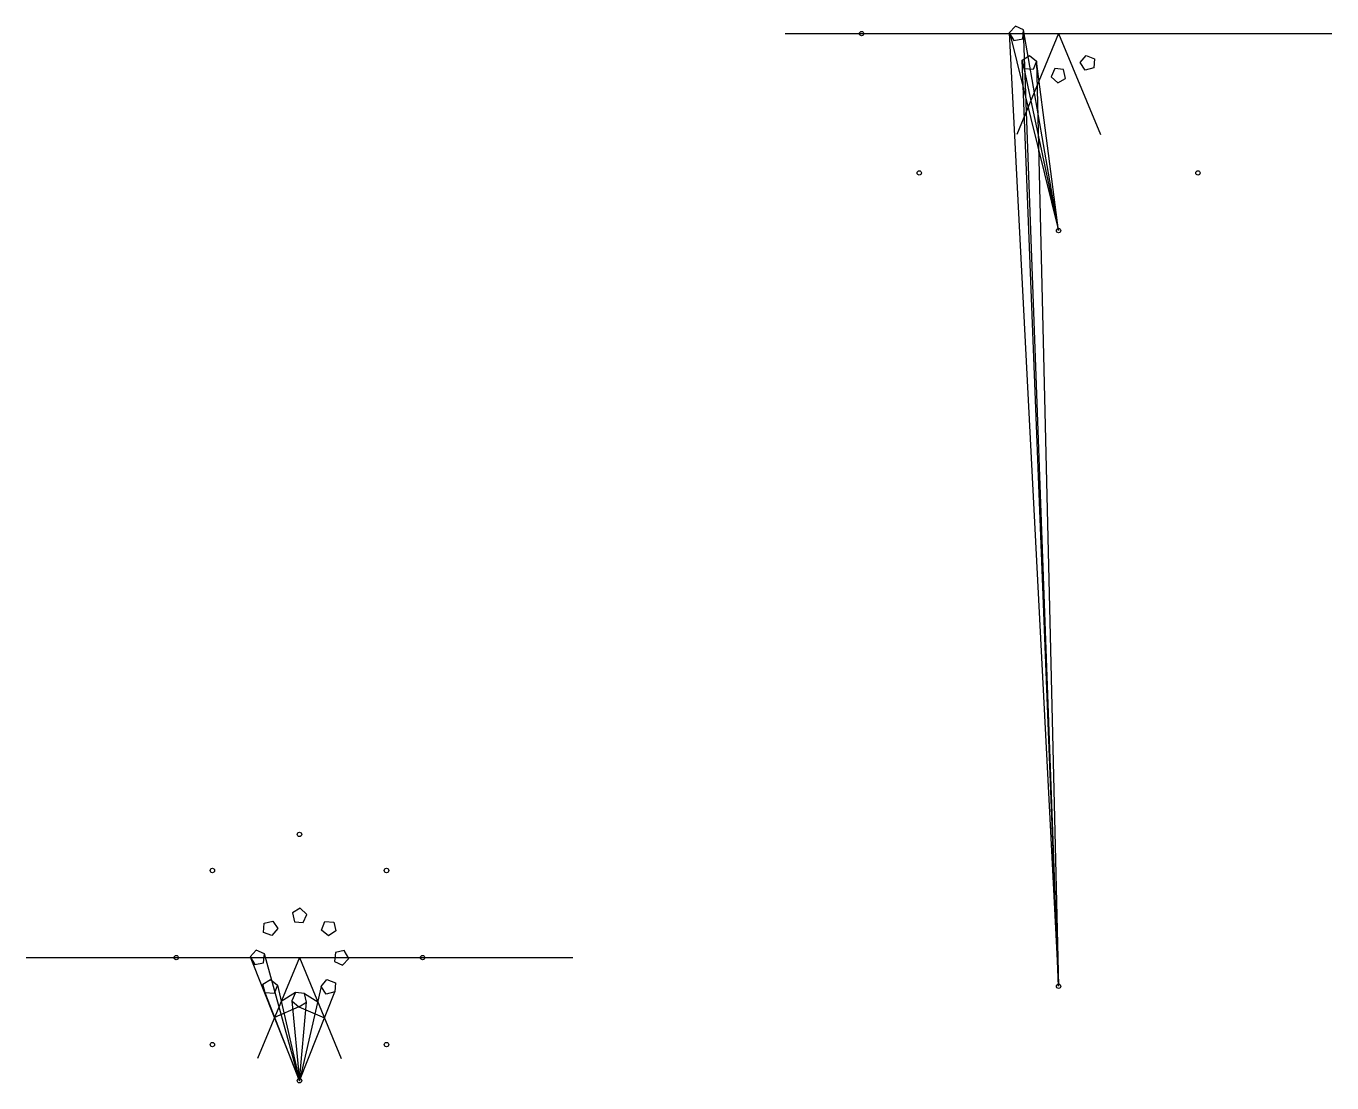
# Model space of a CAD drawing. Header units: inches. Extents: x 192 to 1387, y 123 to 1090.
import ezdxf

# ---------------------------------------------------------------- set-up
doc = ezdxf.new("R2010")
doc.units = ezdxf.units.IN
doc.header["$MEASUREMENT"] = 0
for name, color, linetype in [('Camera 1', 1, 'Continuous'), ('Camera 2', 3, 'Continuous'), ('Camera 3', 4, 'Continuous')]:
    doc.layers.add(name, color=color, linetype=linetype)

msp = doc.modelspace()

# ---------------------------------------------------------------- linework, layer by layer
for p, q in [((886.5, 1082.7), (1386.5, 1082.7)), ((1136.5, 1082.7), (1098.3, 990.3)), ((1136.5, 1082.7), (1174.8, 990.3)), ((192.2, 237.3), (692.2, 237.3)), ((442.2, 237.3), (403.9, 144.9)), ((442.2, 237.3), (480.4, 144.9)), ((435.3, 197.8), (442.2, 124.7)), ((442.2, 124.7), (448.6, 196.4))]:
    msp.add_line(p, q)
for points in [[(1168.9, 1051.3), (1160.9, 1049.2), (1156.4, 1056.2), (1161.7, 1062.6), (1169.4, 1059.6)], [(1135.8, 1037.7), (1143, 1041.8), (1141.2, 1049.9), (1133, 1050.7), (1129.7, 1043.2)], [(442.9, 282.4), (435.7, 278.2), (437.5, 270.1), (445.7, 269.3), (449, 276.9)], [(409.8, 268.7), (417.8, 270.8), (422.3, 263.8), (417, 257.4), (409.3, 260.4)], [(473.5, 269.7), (475.6, 261.7), (468.7, 257.2), (462.3, 262.4), (465.3, 270.2)], [(487.2, 236.6), (483, 243.8), (475, 242), (474.1, 233.8), (481.7, 230.4)], [(441.5, 192.3), (448.6, 196.4), (446.8, 204.5), (438.6, 205.3), (435.3, 197.8)]]:
    msp.add_lwpolyline(points, close=True)
for centre in [(956.4, 1082.7), (1009.1, 955.3), (1264, 955.3), (1136.5, 902.5), (442.2, 350), (362.5, 317), (521.8, 317), (329.5, 237.3), (554.8, 237.3), (1136.5, 211.1), (442.2, 124.7)]:
    msp.add_circle(centre, 2)
at = {"layer": 'Camera 1'}
for p, q in [((462, 210.8), (442.2, 124.7)), ((442.2, 124.7), (474.5, 206)), ((446.8, 204.5), (458.9, 197)), ((441.5, 192.3), (465, 182.1))]:
    msp.add_line(p, q, dxfattribs=at)
msp.add_lwpolyline([(474.5, 206), (466.5, 203.9), (462, 210.8), (467.3, 217.2), (475, 214.2)], close=True, dxfattribs=at)
msp.add_circle((521.8, 157.7), 2, dxfattribs=at)
at = {"layer": 'Camera 2'}
for p, q in [((1103.1, 1058.4), (1136.5, 902.5)), ((1136.5, 211.1), (1103.1, 1058.4)), ((1136.5, 902.5), (1116.4, 1057.6)), ((1116.4, 1057.6), (1136.5, 211.1)), ((442.2, 124.7), (410.8, 205)), ((422, 212.2), (442.2, 124.7)), ((438.6, 205.3), (425.5, 197.1)), ((441.5, 192.3), (419.5, 182.6))]:
    msp.add_line(p, q, dxfattribs=at)
for points in [[(1105.2, 1050.4), (1103.1, 1058.4), (1110, 1062.8), (1116.4, 1057.6), (1113.4, 1049.9)], [(410.8, 205), (408.7, 213), (415.6, 217.4), (422, 212.2), (419, 204.5)]]:
    msp.add_lwpolyline(points, close=True, dxfattribs=at)
msp.add_circle((362.5, 157.7), 2, dxfattribs=at)
at = {"layer": 'Camera 3'}
for p, q in [((1091.5, 1083.4), (1136.5, 211.1)), ((1091.9, 1082.7), (1136.5, 902.5)), ((1136.5, 902.5), (1104.6, 1086.3)), ((1136.5, 211.1), (1104.6, 1086.3)), ((442.2, 124.7), (410.2, 240.9)), ((397.1, 238), (442.2, 124.7))]:
    msp.add_line(p, q, dxfattribs=at)
for points in [[(1091.5, 1083.4), (1095.7, 1076.3), (1103.7, 1078), (1104.6, 1086.3), (1097, 1089.6)], [(397.1, 238), (401.3, 230.9), (409.3, 232.6), (410.2, 240.9), (402.6, 244.2)]]:
    msp.add_lwpolyline(points, close=True, dxfattribs=at)

doc.saveas('drawing.dxf')
